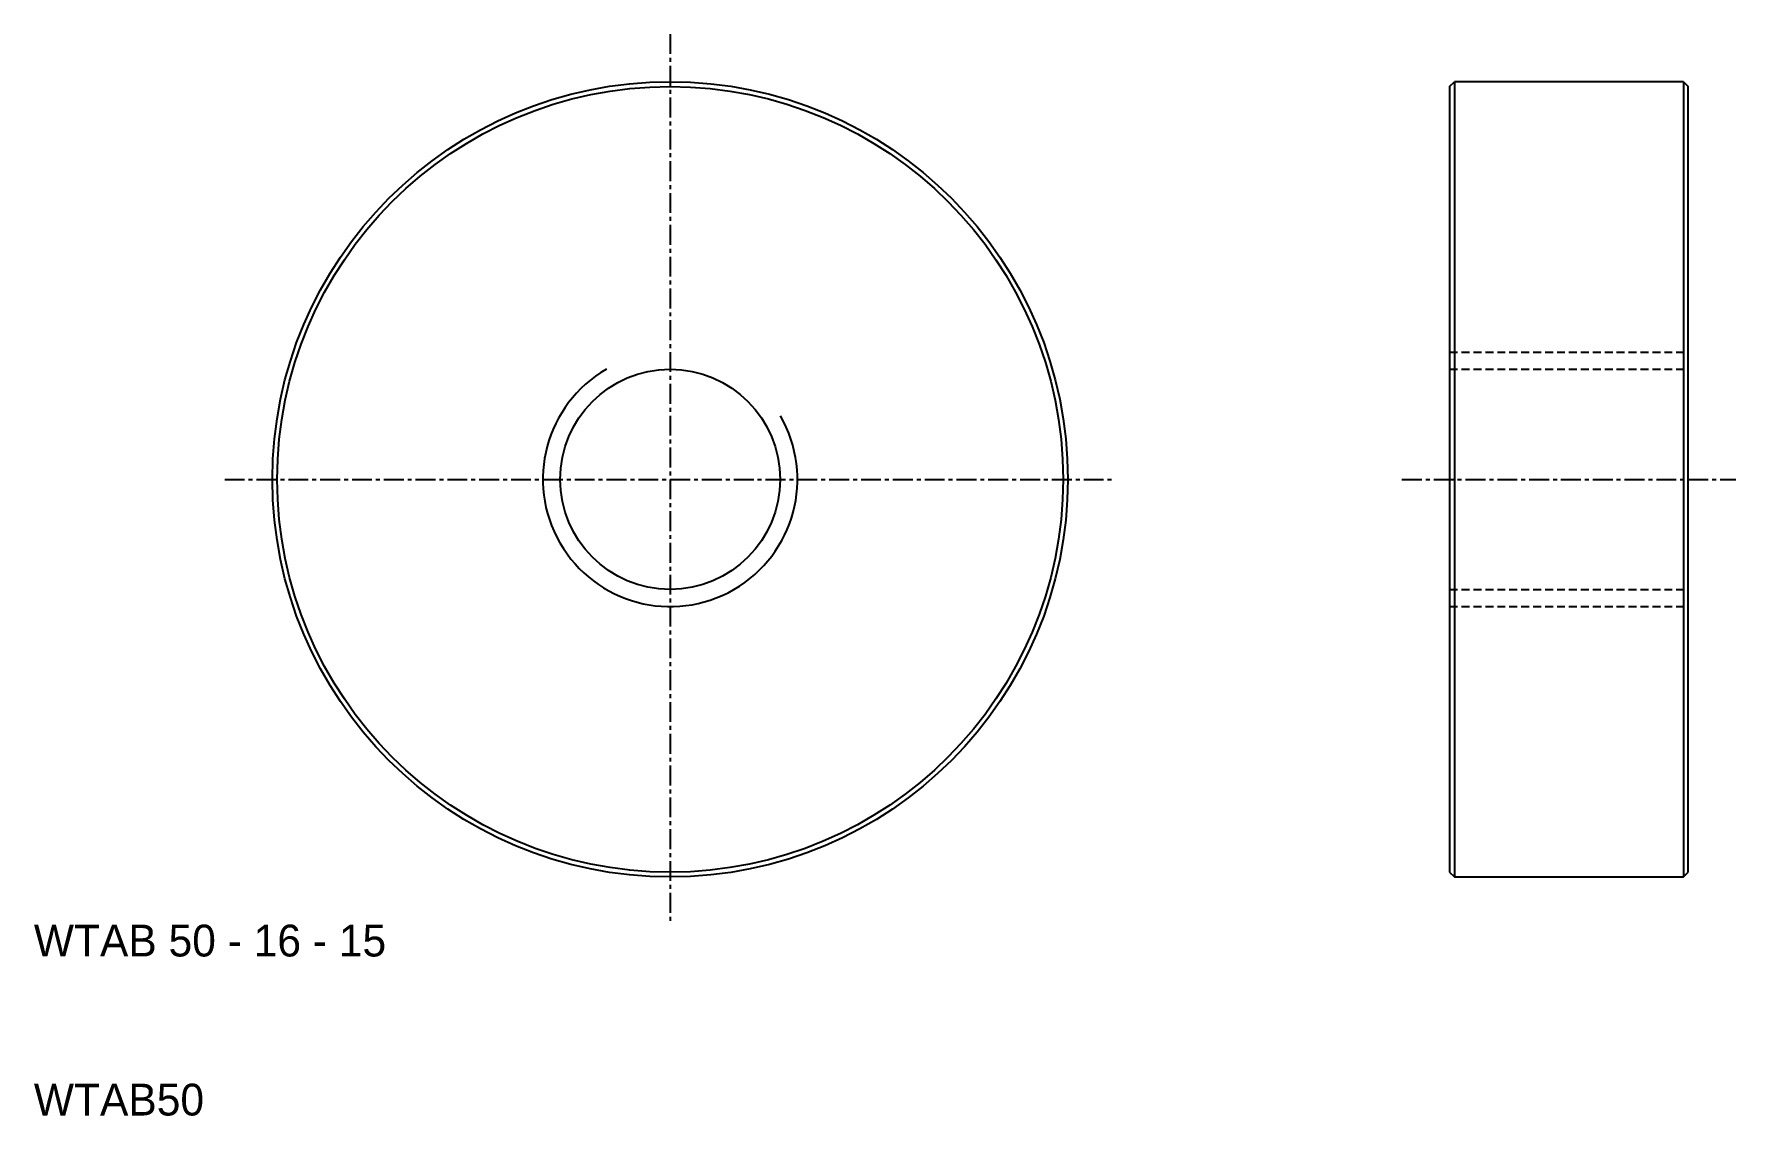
# Model space of a CAD drawing. Extents: x 10 to 117, y 10 to 78.
import ezdxf

# ---------------------------------------------------------------- set-up
doc = ezdxf.new("R2010")
doc.units = 0
doc.linetypes.add('CENTER', pattern=[2, 1.25, -0.25, 0.25, -0.25])
doc.linetypes.add('DASHED', pattern=[0.75, 0.5, -0.25])
doc.layers.get('0').update_dxf_attribs({"linetype": 'CONTINUOUS'})
doc.layers.add('CENTER', color=1, linetype='CENTER')

msp = doc.modelspace()

# ---------------------------------------------------------------- linework, layer by layer
at = {"color": 7, "linetype": 'CONTINUOUS'}
for p, q in [((99, 74.7), (99.3, 75)), ((99.3, 75), (99.3, 25)), ((113.7, 75), (99.3, 75)), ((113.7, 75), (113.7, 25)), ((113.7, 75), (114, 74.7)), ((99, 74.7), (99, 25.3)), ((114, 25.3), (114, 74.7)), ((99, 25.3), (99.3, 25)), ((99.3, 25), (113.7, 25)), ((113.7, 25), (114, 25.3))]:
    msp.add_line(p, q, dxfattribs=at)
at = {"color": 3, "linetype": 'DASHED'}
for p, q in [((99, 58), (114, 58)), ((99, 56.9175), (114, 56.9175)), ((99, 43.0825), (114, 43.0825)), ((99, 42), (114, 42))]:
    msp.add_line(p, q, dxfattribs=at)
at = {"color": 7, "linetype": 'CONTINUOUS'}
for radius in [25, 24.7, 6.9175]:
    msp.add_circle((50, 50), radius, dxfattribs=at)
at = {"color": 3, "linetype": 'CONTINUOUS'}
msp.add_arc((50, 50), 8, 120, 30, dxfattribs=at)
at = {"layer": 'CENTER', "color": 1, "linetype": 'CENTER'}
for p, q in [((50, 78), (50, 22)), ((22, 50), (78, 50)), ((96, 50), (117, 50))]:
    msp.add_line(p, q, dxfattribs=at)

# ---------------------------------------------------------------- texts
at = {"color": 7, "linetype": 'CONTINUOUS'}
for s, p in [('WTAB 50 - 16 - 15', (10, 20)), ('WTAB50', (10, 10))]:
    msp.add_text(s, height=2, dxfattribs=at).set_placement(p)

doc.saveas('drawing.dxf')
